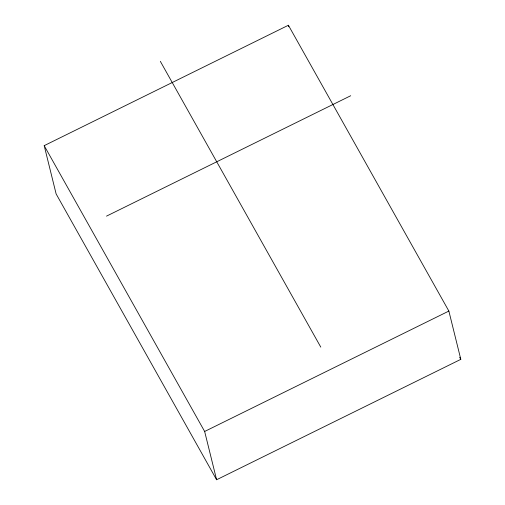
<?xml version="1.0" encoding="UTF-8"?>
<svg xmlns="http://www.w3.org/2000/svg" width="505" height="505" viewBox="0 0 505 505"><rect width="100%" height="100%" fill="white"/><g stroke="black" fill="none" stroke-linecap="round" stroke-linejoin="round"><path stroke-width="0.76" d="M44.188 145.655L288.399 25.25L448.869 311.067L460.812 359.345L216.601 479.75L56.131 193.933L44.188 145.655L204.651 431.466L216.601 479.75M106.498 216.14L350.71 95.735M204.651 431.466L448.869 311.067M459.657 357.287L460.812 359.345M160.319 61.313L320.789 347.124M288.399 25.25L288.772 26.759"/></g></svg>
